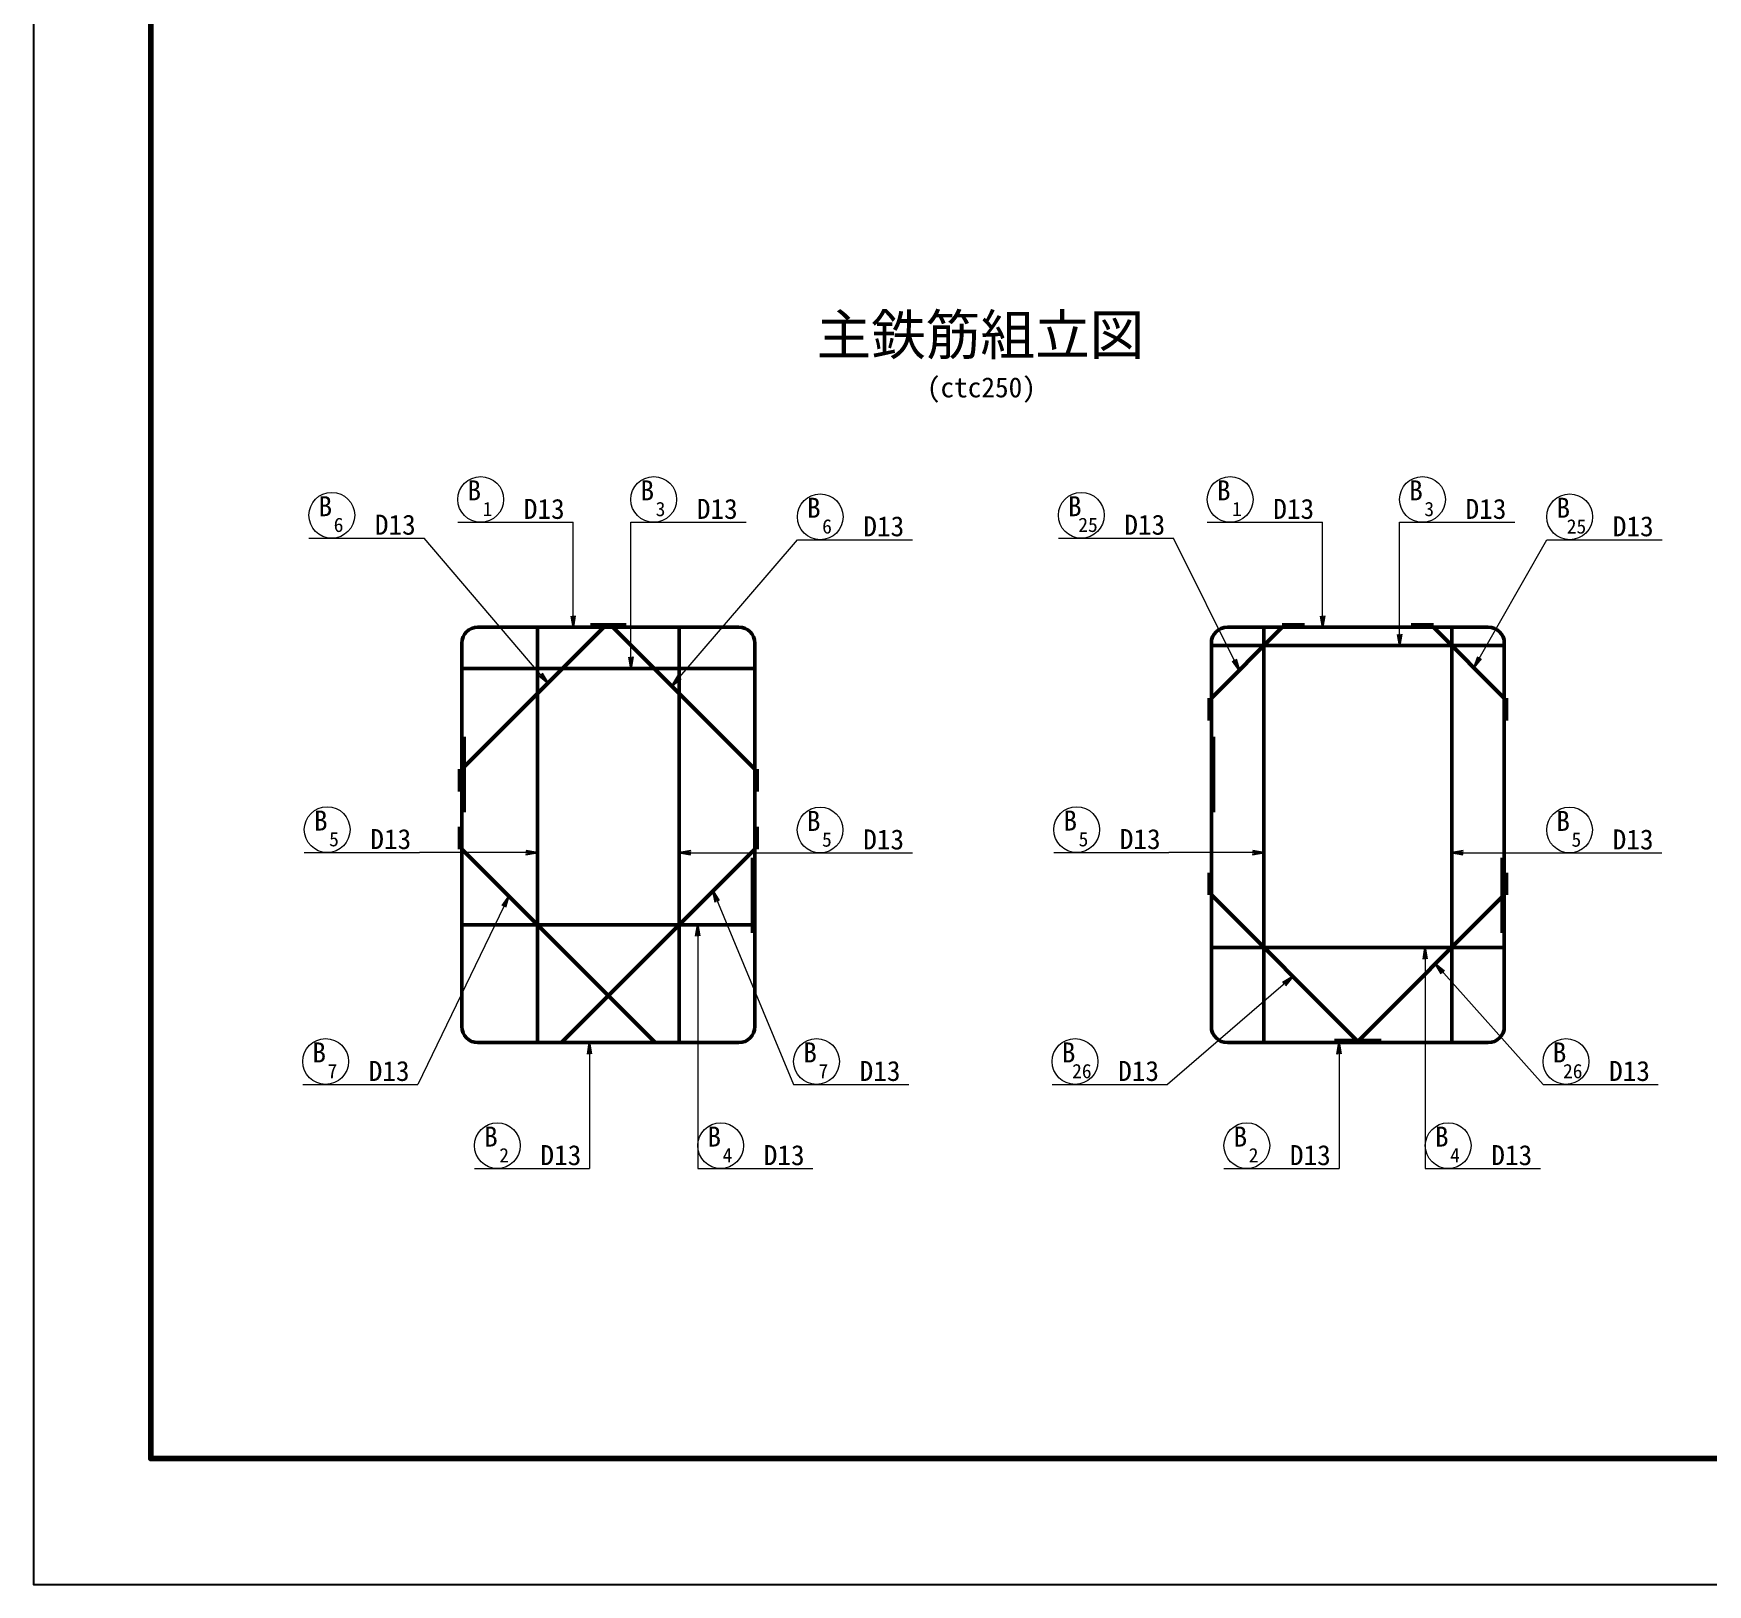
# Model space of a CAD drawing. Header units: millimetres. Extents: x 169470 to 758170, y -17820 to 11880.
# Drawn here: x 169470 to 184096, y -17820 to -4269 of the extents above; entities that cross this region are included whole.
import ezdxf
from ezdxf.enums import TextEntityAlignment as Align

# ---------------------------------------------------------------- set-up
doc = ezdxf.new("R2010")
doc.units = ezdxf.units.MM
doc.header["$LTSCALE"] = 50
doc.layers.get('Defpoints').update_dxf_attribs({"color": 151})
for name, color, linetype, lineweight in [('D-STR', 1, 'Continuous', 50), ('D-STR-HTXT', 7, 'Continuous', 13), ('D-STR-TXT', 7, 'Continuous', 13), ('D-TTL', 2, 'Continuous', 140)]:
    doc.layers.add(name, color=color, linetype=linetype, lineweight=lineweight)
doc.styles.add('YOKO_GOTHIC', font='MS Gothic.ttf')
doc.dimstyles.new('S50', dxfattribs={"dimscale": 50, "dimtxt": 3.5, "dimasz": 2, "dimexe": 1, "dimexo": 1, "dimgap": 1, "dimtad": 1, "dimdec": 0, "dimzin": 1, "dimdsep": 46, "dimtxsty": 'YOKO_GOTHIC', "dimblk": 'OPEN', "dimcen": 0, "dimclrd": 256, "dimclre": 256, "dimclrt": 256, "dimaunit": 1, "dimadec": 3, "dimazin": 0, "dimtfac": 1, "dimtdec": 0, "dimtix": 1, "dimtmove": 2, "dimatfit": 3, "dimldrblk": 'OPEN', "dimfxl": 1, "dimlwd": -1, "dimlwe": -1, "dimarcsym": 0})

# ---------------------------------------------------------------- blocks, each defined once
blk = doc.blocks.new('_Open')
at = {"color": 0, "linetype": 'ByBlock', "lineweight": -2}
for p, q in [((-1, 0.17), (0, 0)), ((-1, -0.17), (0, 0)), ((0, 0), (-1, 0))]:
    blk.add_line(p, q, dxfattribs=at)

msp = doc.modelspace()

# ---------------------------------------------------------------- linework, layer by layer
at = {"layer": 'D-STR'}
for p, q in [((173212.59, -10696.04), (174452.89, -9455.74)), ((175632.59, -9455.74), (173352.59, -9455.74)), ((173872.59, -9455.74), (173872.59, -13085.74)), ((174532.3, -9435.74), (174337.3, -9435.74)), ((174647.89, -9435.74), (174452.89, -9435.74)), ((174532.3, -9455.74), (175772.59, -10696.04)), ((175112.59, -9455.74), (175112.59, -13085.74)), ((180380.89, -9455.74), (179760.89, -10075.74)), ((182180.89, -9455.74), (179900.89, -9455.74)), ((180220.89, -9455.74), (180220.89, -13085.74)), ((180380.89, -9435.74), (180575.89, -9435.74)), ((181700.89, -9435.74), (181505.89, -9435.74)), ((181700.89, -9455.74), (182320.89, -10075.74)), ((181860.89, -9455.74), (181860.89, -13085.74)), ((173212.59, -9595.74), (173212.59, -12945.74)), ((175772.59, -9595.74), (175772.59, -12945.74)), ((179760.89, -9595.74), (179760.89, -12945.74)), ((179760.89, -9615.74), (182320.89, -9615.74)), ((182320.89, -9595.74), (182320.89, -12945.74)), ((173212.59, -9815.74), (175772.59, -9815.74)), ((179740.89, -10075.74), (179740.89, -10270.74)), ((182340.89, -10075.74), (182340.89, -10270.74)), ((173232.59, -11070.74), (173232.59, -10414.74)), ((179780.89, -11070.74), (179780.89, -10414.74)), ((173192.59, -10696.04), (173192.59, -10891.04)), ((175792.59, -10696.04), (175792.59, -10891.04)), ((173192.59, -11200.74), (173192.59, -11395.74)), ((175792.59, -11200.74), (175792.59, -11395.74)), ((173212.59, -11395.74), (174902.59, -13085.74)), ((175772.59, -11395.74), (174082.59, -13085.74)), ((175752.59, -12126.74), (175752.59, -11470.74)), ((182300.89, -12126.74), (182300.89, -11470.74)), ((179740.89, -11600.74), (179740.89, -11795.74)), ((182340.89, -11600.74), (182340.89, -11795.74)), ((179760.89, -11795.74), (181050.89, -13085.74)), ((182320.89, -11795.74), (181030.89, -13085.74)), ((175772.59, -12055.74), (173212.59, -12055.74)), ((182320.89, -12255.74), (179760.89, -12255.74)), ((175632.59, -13085.74), (173352.59, -13085.74)), ((182180.89, -13085.74), (179900.89, -13085.74)), ((181030.89, -13065.74), (180835.89, -13065.74)), ((181050.89, -13065.74), (181245.89, -13065.74))]:
    msp.add_line(p, q, dxfattribs=at)
for centre, start, end in [((173352.59, -9595.74), 90, 180), ((175632.59, -9595.74), 0, 90), ((179900.89, -9595.74), 90, 180), ((182180.89, -9595.74), 0, 90), ((173352.59, -12945.74), 180, 270), ((175632.59, -12945.74), 270, 0), ((179900.89, -12945.74), 180, 270), ((182180.89, -12945.74), 270, 0)]:
    msp.add_arc(centre, 140, start, end, dxfattribs=at)
at = {"layer": 'D-STR-HTXT'}
for p, q in [((173177.14, -8539.86), (174183.71, -8539.86)), ((174688.93, -8539.86), (175695.49, -8539.86)), ((179725.44, -8539.86), (180732, -8539.86)), ((181405.43, -8539.86), (182411.99, -8539.86)), ((171875.95, -8678.13), (172882.51, -8678.13)), ((176143.75, -8691.79), (177150.31, -8691.79)), ((178424.25, -8678.13), (179430.81, -8678.13)), ((182692.05, -8691.79), (183698.61, -8691.79)), ((171836.03, -11424.74), (172842.59, -11424.74)), ((176142.59, -11427.92), (177149.16, -11427.92)), ((178384.33, -11424.74), (179390.89, -11424.74)), ((182690.89, -11427.92), (183697.45, -11427.92)), ((171821.92, -13450.61), (172828.49, -13450.61)), ((176111.25, -13450.61), (177117.81, -13450.61)), ((178370.22, -13450.61), (179376.78, -13450.61)), ((182659.54, -13450.61), (183666.11, -13450.61)), ((173322.49, -14185.81), (174329.06, -14185.81)), ((175273.72, -14185.81), (176280.28, -14185.81)), ((179870.79, -14185.81), (180877.35, -14185.81)), ((181630.54, -14185.81), (182637.1, -14185.81))]:
    msp.add_line(p, q, dxfattribs=at)
for centre in [(173377.14, -8339.86), (174888.93, -8339.86), (179925.44, -8339.86), (181605.43, -8339.86), (172075.95, -8478.13), (176343.75, -8491.79), (172036.03, -11224.74), (176342.59, -11227.92), (178584.33, -11224.74), (182890.89, -11227.92), (172021.92, -13250.61), (176311.25, -13250.61), (173522.49, -13985.81), (175473.72, -13985.81), (180070.79, -13985.81), (181830.54, -13985.81)]:
    msp.add_circle(centre, 200, dxfattribs=at)
at = {"layer": 'D-STR-HTXT', "color": 4}
for centre in [(178624.25, -8478.13), (182892.05, -8491.79), (178570.22, -13250.61), (182859.54, -13250.61)]:
    msp.add_circle(centre, 200, dxfattribs=at)
at = {"layer": 'D-TTL'}
msp.add_lwpolyline([(170494.53, 10780), (170494.53, -16720), (210494.53, -16720), (210494.53, 10780)], close=True, dxfattribs=at)
at = {"layer": 'Defpoints', "color": 1}
msp.add_lwpolyline([(169469.53, 11880), (169469.53, -17820), (211519.53, -17820), (211519.53, 11880)], close=True, dxfattribs=at)

# ---------------------------------------------------------------- texts
at = {"layer": 'D-STR-TXT', "style": 'YOKO_GOTHIC'}
msp.add_text('主鉄筋組立図', height=350, dxfattribs=at).set_placement((177743.11, -7180.95), align=Align.BOTTOM_CENTER)
for s, p in [('(ctc250)', (177275.45, -7448.13)), ('D13', (173753.66, -8509.86)), ('D13', (175265.45, -8509.86)), ('D13', (180301.96, -8509.86)), ('D13', (181981.95, -8509.86)), ('D13', (172452.47, -8648.13)), ('D13', (176720.27, -8661.79)), ('D13', (172412.55, -11394.74)), ('D13', (176719.12, -11397.92)), ('D13', (178960.85, -11394.74)), ('D13', (183267.41, -11397.92)), ('D13', (172398.44, -13420.61)), ('D13', (176687.77, -13420.61)), ('D13', (173899.02, -14155.81)), ('D13', (175850.24, -14155.81)), ('D13', (180447.31, -14155.81)), ('D13', (182207.06, -14155.81))]:
    msp.add_text(s, height=175, dxfattribs=at).set_placement(p)
for s, height, p in [('B', 175, (173320.87, -8348.18)), ('B', 175, (174832.65, -8348.18)), ('B', 175, (179869.16, -8348.18)), ('B', 175, (181549.15, -8348.18)), ('B', 175, (172019.68, -8486.45)), ('B', 175, (176287.48, -8500.1)), ('1', 125, (173436.53, -8485.98)), ('3', 125, (174948.31, -8485.98)), ('1', 125, (179984.82, -8485.98)), ('3', 125, (181664.82, -8485.98)), ('6', 125, (172135.34, -8624.25)), ('6', 125, (176403.14, -8637.91)), ('B', 175, (171979.76, -11233.05)), ('B', 175, (176286.32, -11236.24)), ('B', 175, (178528.05, -11233.05)), ('B', 175, (182834.62, -11236.24)), ('5', 125, (172095.42, -11370.86)), ('5', 125, (176401.98, -11374.04)), ('5', 125, (178643.71, -11370.86)), ('5', 125, (182950.28, -11374.04)), ('B', 175, (171965.65, -13258.93)), ('B', 175, (176254.97, -13258.93)), ('7', 125, (172081.31, -13396.73)), ('7', 125, (176370.63, -13396.73)), ('B', 175, (173466.22, -13994.13)), ('B', 175, (175417.44, -13994.13)), ('B', 175, (180014.51, -13994.13)), ('B', 175, (181774.26, -13994.13)), ('2', 125, (173581.88, -14131.93)), ('4', 125, (175533.1, -14131.93)), ('2', 125, (180130.18, -14131.93)), ('4', 125, (181889.92, -14131.93))]:
    msp.add_text(s, height=height, dxfattribs=at).set_placement(p, align=Align.CENTER)
at = {"layer": 'D-STR-TXT', "color": 4, "style": 'YOKO_GOTHIC'}
for s, height, p in [('B', 175, (178567.97, -8486.45)), ('B', 175, (182835.77, -8500.1)), ('25', 125, (178683.63, -8624.25)), ('25', 125, (182951.43, -8637.91)), ('B', 175, (178513.94, -13258.93)), ('B', 175, (182803.27, -13258.93)), ('26', 125, (178629.61, -13396.73)), ('26', 125, (182918.93, -13396.73))]:
    msp.add_text(s, height=height, dxfattribs=at).set_placement(p, align=Align.CENTER)
for p in [(179000.77, -8648.13), (183268.57, -8661.79), (178946.74, -13420.61), (183236.06, -13420.61)]:
    msp.add_text('D13', height=175, dxfattribs=at).set_placement(p)

# ---------------------------------------------------------------- leaders
at = {"layer": 'D-STR-HTXT'}
for points in [[(174183.71, -9455.74), (174183.71, -8539.86)], [(174688.93, -9815.74), (174688.93, -8539.86)], [(180732, -9455.74), (180732, -8539.86)], [(181405.43, -9615.74), (181405.43, -8539.86)], [(173963.32, -9945.31), (172882.51, -8678.13)], [(175046.83, -9970.27), (176143.75, -8691.79)], [(180005.11, -9831.52), (179430.81, -8678.13)], [(182055.19, -9810.04), (182692.05, -8691.79)], [(173872.59, -11424.74), (172842.59, -11424.74)], [(180220.89, -11424.74), (179390.89, -11424.74)], [(175112.59, -11427.92), (176142.59, -11427.92)], [(181860.89, -11427.92), (182690.89, -11427.92)], [(173622.02, -11805.17), (172828.49, -13450.61)], [(175407.07, -11761.27), (176111.25, -13450.61)], [(175273.72, -12055.74), (175273.72, -14185.81)], [(181630.54, -12255.74), (181630.54, -14185.81)], [(181719.32, -12397.32), (182659.54, -13450.61)], [(180473.65, -12508.5), (179376.78, -13450.61)], [(174329.06, -13085.74), (174329.06, -14185.81)], [(180877.35, -13085.74), (180877.35, -14185.81)]]:
    msp.add_leader(points, dimstyle='S50', dxfattribs=at)

doc.saveas('drawing.dxf')
